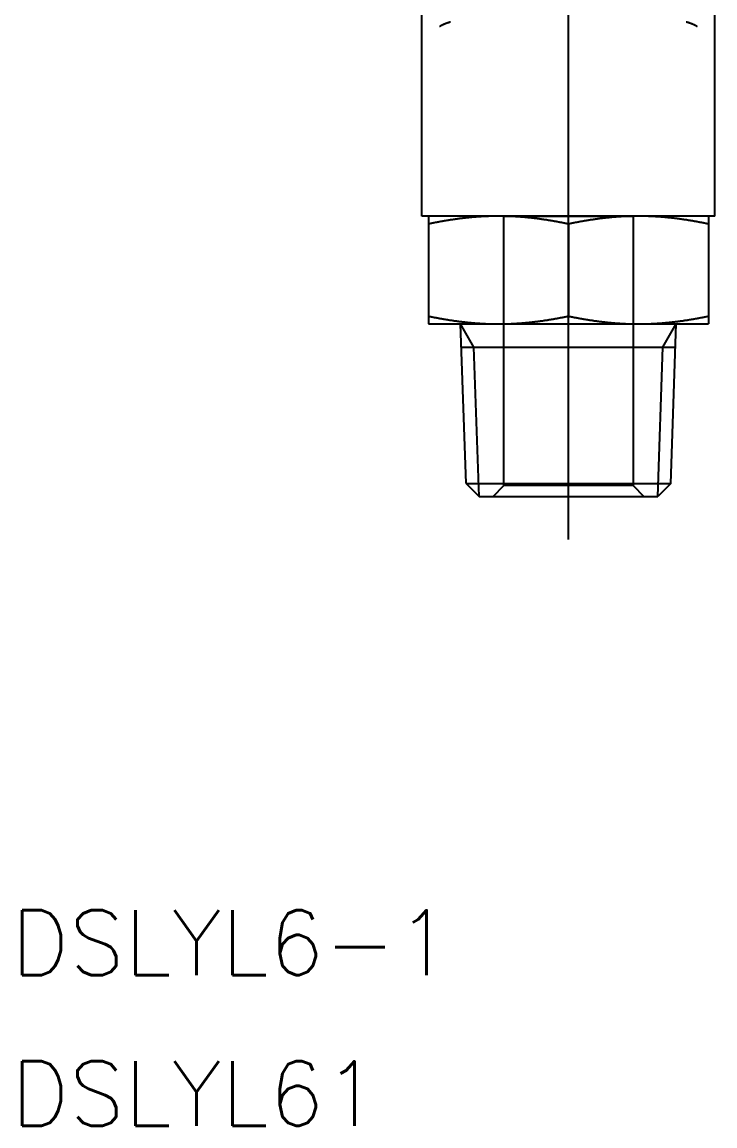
# Model space of a CAD drawing. Extents: x -85 to 13, y -60 to 48.
# Drawn here: x -85.4 to -53.3, y -59.7 to -8.5 of the extents above; entities that cross this region are included whole.
import ezdxf

# ---------------------------------------------------------------- set-up
doc = ezdxf.new("R2010")
doc.units = 0
doc.linetypes.add('CENTER', pattern=[50.8, 31.75, -6.35, 6.35, -6.35])
doc.linetypes.add('DASHED', pattern=[19.05, 12.7, -6.35])
doc.layers.get('0').update_dxf_attribs({"linetype": 'CONTINUOUS'})
doc.layers.add('CENTER', color=1, linetype='CENTER')
doc.styles.get("Standard").update_dxf_attribs({"font": 'txt.shx', "height": 3, "bigfont": 'bigfont.shx'})

msp = doc.modelspace()

# ---------------------------------------------------------------- linework, layer by layer
at = {"color": 7, "linetype": 'CONTINUOUS'}
for p, q in [((-66.871, -17.5), (-66.871, -6.606)), ((-53.271, -17.5), (-53.271, -6.606)), ((-53.271, -17.5), (-66.871, -17.5)), ((-66.571, -17.5), (-66.571, -17.866)), ((-66.571, -17.866), (-66.571, -22.134)), ((-60.071, -17.866), (-60.071, -22.134)), ((-53.571, -17.5), (-53.571, -17.866)), ((-53.571, -17.866), (-53.571, -22.134)), ((-66.571, -22.134), (-66.571, -22.5)), ((-66.571, -22.5), (-63.321, -22.5)), ((-64.817, -29.898), (-65.076, -22.5)), ((-63.321, -22.5), (-56.821, -22.5)), ((-56.821, -22.5), (-53.571, -22.5)), ((-55.324, -29.898), (-55.066, -22.5)), ((-53.571, -22.134), (-53.571, -22.5)), ((-65.038, -23.571), (-55.104, -23.571)), ((-64.817, -29.898), (-55.324, -29.898)), ((-64.817, -29.898), (-64.215, -30.5)), ((-55.324, -29.898), (-55.926, -30.5)), ((-64.215, -30.5), (-55.926, -30.5))]:
    msp.add_line(p, q, dxfattribs=at)
at = {"color": 3, "linetype": 'DASHED'}
for p, q in [((-63.071, -30), (-63.071, -17.5)), ((-63.071, -17.5), (-57.071, -17.5)), ((-57.071, -17.5), (-57.071, -30)), ((-63.571, -30.5), (-63.071, -30)), ((-57.071, -30), (-63.071, -30)), ((-57.071, -30), (-56.571, -30.5))]:
    msp.add_line(p, q, dxfattribs=at)
at = {"color": 3, "linetype": 'CONTINUOUS'}
for p, q in [((-64.457, -23.571), (-65.076, -22.5)), ((-55.685, -23.571), (-55.066, -22.5)), ((-64.215, -30.5), (-64.457, -23.571)), ((-55.926, -30.5), (-55.685, -23.571))]:
    msp.add_line(p, q, dxfattribs=at)
at = {"color": 7, "linetype": 'CONTINUOUS'}
for points in [[(-65.54, -8.498, 0), (-65.545, -8.499, 0), (-65.549, -8.5, 0), (-65.554, -8.501, 0), (-65.558, -8.502, 0), (-65.562, -8.504, 0), (-65.567, -8.505, 0), (-65.571, -8.506, 0), (-65.576, -8.507, 0), (-65.58, -8.508, 0), (-65.584, -8.509, 0), (-65.589, -8.511, 0), (-65.593, -8.512, 0), (-65.597, -8.513, 0), (-65.602, -8.514, 0), (-65.606, -8.515, 0), (-65.61, -8.517, 0), (-65.615, -8.518, 0), (-65.619, -8.519, 0), (-65.623, -8.52, 0), (-65.628, -8.522, 0), (-65.632, -8.523, 0), (-65.636, -8.524, 0), (-65.641, -8.526, 0), (-65.645, -8.527, 0), (-65.649, -8.528, 0), (-65.653, -8.53, 0), (-65.657, -8.531, 0), (-65.662, -8.532, 0), (-65.666, -8.533, 0), (-65.67, -8.535, 0), (-65.674, -8.536, 0), (-65.679, -8.538, 0), (-65.683, -8.539, 0), (-65.687, -8.54, 0), (-65.691, -8.542, 0), (-65.695, -8.543, 0), (-65.7, -8.544, 0), (-65.704, -8.546, 0), (-65.708, -8.547, 0), (-65.712, -8.549, 0), (-65.716, -8.55, 0), (-65.721, -8.552, 0), (-65.725, -8.553, 0), (-65.729, -8.555, 0), (-65.733, -8.556, 0), (-65.737, -8.557, 0), (-65.741, -8.559, 0), (-65.745, -8.56, 0), (-65.749, -8.562, 0), (-65.754, -8.563, 0), (-65.758, -8.565, 0), (-65.762, -8.566, 0), (-65.766, -8.568, 0), (-65.77, -8.57, 0), (-65.774, -8.571, 0), (-65.778, -8.573, 0), (-65.782, -8.574, 0), (-65.786, -8.576, 0), (-65.79, -8.577, 0), (-65.794, -8.579, 0), (-65.798, -8.581, 0), (-65.802, -8.582, 0), (-65.806, -8.584, 0), (-65.81, -8.585, 0), (-65.814, -8.587, 0), (-65.818, -8.589, 0), (-65.822, -8.59, 0), (-65.826, -8.592, 0), (-65.83, -8.594, 0), (-65.834, -8.595, 0), (-65.838, -8.597, 0), (-65.842, -8.599, 0), (-65.846, -8.6, 0), (-65.85, -8.602, 0), (-65.854, -8.604, 0), (-65.858, -8.605, 0), (-65.862, -8.607, 0), (-65.865, -8.609, 0), (-65.869, -8.611, 0), (-65.873, -8.612, 0), (-65.877, -8.614, 0), (-65.881, -8.616, 0), (-65.885, -8.618, 0), (-65.889, -8.619, 0), (-65.892, -8.621, 0), (-65.896, -8.623, 0), (-65.9, -8.625, 0), (-65.904, -8.627, 0), (-65.908, -8.628, 0), (-65.912, -8.63, 0), (-65.915, -8.632, 0), (-65.919, -8.634, 0), (-65.923, -8.636, 0), (-65.927, -8.638, 0), (-65.931, -8.639, 0), (-65.934, -8.641, 0), (-65.938, -8.643, 0), (-65.942, -8.645, 0), (-65.946, -8.647, 0), (-65.95, -8.649, 0), (-65.953, -8.651, 0), (-65.957, -8.653, 0), (-65.961, -8.655, 0), (-65.964, -8.657, 0), (-65.968, -8.658, 0), (-65.972, -8.66, 0), (-65.975, -8.662, 0), (-65.979, -8.664, 0), (-65.983, -8.666, 0), (-65.987, -8.668, 0), (-65.99, -8.67, 0), (-65.994, -8.672, 0), (-65.998, -8.674, 0), (-66.001, -8.676, 0), (-66.005, -8.678, 0), (-66.008, -8.68, 0), (-66.012, -8.682, 0), (-66.016, -8.684, 0), (-66.019, -8.687, 0), (-66.023, -8.689, 0), (-66.027, -8.691, 0), (-66.03, -8.693, 0), (-66.034, -8.695, 0), (-66.037, -8.697, 0), (-66.041, -8.699, 0), (-66.044, -8.701, 0), (-66.048, -8.703, 0), (-66.052, -8.705, 0)], [(-54.09, -8.705, 0), (-54.094, -8.703, 0), (-54.097, -8.701, 0), (-54.101, -8.699, 0), (-54.104, -8.697, 0), (-54.108, -8.695, 0), (-54.111, -8.693, 0), (-54.115, -8.691, 0), (-54.119, -8.689, 0), (-54.122, -8.687, 0), (-54.126, -8.684, 0), (-54.13, -8.682, 0), (-54.133, -8.68, 0), (-54.137, -8.678, 0), (-54.14, -8.676, 0), (-54.144, -8.674, 0), (-54.148, -8.672, 0), (-54.151, -8.67, 0), (-54.155, -8.668, 0), (-54.159, -8.666, 0), (-54.163, -8.664, 0), (-54.166, -8.662, 0), (-54.17, -8.66, 0), (-54.174, -8.658, 0), (-54.177, -8.657, 0), (-54.181, -8.655, 0), (-54.185, -8.653, 0), (-54.188, -8.651, 0), (-54.192, -8.649, 0), (-54.196, -8.647, 0), (-54.2, -8.645, 0), (-54.203, -8.643, 0), (-54.207, -8.641, 0), (-54.211, -8.639, 0), (-54.215, -8.638, 0), (-54.219, -8.636, 0), (-54.222, -8.634, 0), (-54.226, -8.632, 0), (-54.23, -8.63, 0), (-54.234, -8.628, 0), (-54.238, -8.627, 0), (-54.242, -8.625, 0), (-54.245, -8.623, 0), (-54.249, -8.621, 0), (-54.253, -8.619, 0), (-54.257, -8.618, 0), (-54.261, -8.616, 0), (-54.265, -8.614, 0), (-54.269, -8.612, 0), (-54.272, -8.611, 0), (-54.276, -8.609, 0), (-54.28, -8.607, 0), (-54.284, -8.605, 0), (-54.288, -8.604, 0), (-54.292, -8.602, 0), (-54.296, -8.6, 0), (-54.3, -8.599, 0), (-54.304, -8.597, 0), (-54.308, -8.595, 0), (-54.312, -8.594, 0), (-54.316, -8.592, 0), (-54.32, -8.59, 0), (-54.324, -8.589, 0), (-54.328, -8.587, 0), (-54.332, -8.585, 0), (-54.336, -8.584, 0), (-54.34, -8.582, 0), (-54.344, -8.581, 0), (-54.348, -8.579, 0), (-54.352, -8.577, 0), (-54.356, -8.576, 0), (-54.36, -8.574, 0), (-54.364, -8.573, 0), (-54.368, -8.571, 0), (-54.372, -8.57, 0), (-54.376, -8.568, 0), (-54.38, -8.566, 0), (-54.384, -8.565, 0), (-54.388, -8.563, 0), (-54.392, -8.562, 0), (-54.396, -8.56, 0), (-54.401, -8.559, 0), (-54.405, -8.557, 0), (-54.409, -8.556, 0), (-54.413, -8.555, 0), (-54.417, -8.553, 0), (-54.421, -8.552, 0), (-54.425, -8.55, 0), (-54.429, -8.549, 0), (-54.434, -8.547, 0), (-54.438, -8.546, 0), (-54.442, -8.544, 0), (-54.446, -8.543, 0), (-54.45, -8.542, 0), (-54.455, -8.54, 0), (-54.459, -8.539, 0), (-54.463, -8.538, 0), (-54.467, -8.536, 0), (-54.471, -8.535, 0), (-54.476, -8.533, 0), (-54.48, -8.532, 0), (-54.484, -8.531, 0), (-54.488, -8.53, 0), (-54.493, -8.528, 0), (-54.497, -8.527, 0), (-54.501, -8.526, 0), (-54.505, -8.524, 0), (-54.51, -8.523, 0), (-54.514, -8.522, 0), (-54.518, -8.52, 0), (-54.523, -8.519, 0), (-54.527, -8.518, 0), (-54.531, -8.517, 0), (-54.536, -8.515, 0), (-54.54, -8.514, 0), (-54.544, -8.513, 0), (-54.549, -8.512, 0), (-54.553, -8.511, 0), (-54.557, -8.509, 0), (-54.562, -8.508, 0), (-54.566, -8.507, 0), (-54.571, -8.506, 0), (-54.575, -8.505, 0), (-54.579, -8.504, 0), (-54.584, -8.502, 0), (-54.588, -8.501, 0), (-54.593, -8.5, 0), (-54.597, -8.499, 0), (-54.601, -8.498, 0)]]:
    msp.add_polyline3d(points, dxfattribs=at)
at = {"color": 7}
for points in [[(-63.321, -17.5, 0), (-63.355, -17.5, 0), (-63.389, -17.5, 0), (-63.424, -17.5, 0), (-63.458, -17.501, 0), (-63.492, -17.501, 0), (-63.526, -17.502, 0), (-63.56, -17.502, 0), (-63.594, -17.503, 0), (-63.628, -17.503, 0), (-63.662, -17.504, 0), (-63.696, -17.505, 0), (-63.73, -17.506, 0), (-63.764, -17.507, 0), (-63.797, -17.509, 0), (-63.831, -17.51, 0), (-63.865, -17.511, 0), (-63.898, -17.512, 0), (-63.932, -17.514, 0), (-63.965, -17.515, 0), (-63.999, -17.517, 0), (-64.033, -17.519, 0), (-64.066, -17.521, 0), (-64.1, -17.523, 0), (-64.133, -17.524, 0), (-64.167, -17.527, 0), (-64.2, -17.529, 0), (-64.234, -17.531, 0), (-64.267, -17.533, 0), (-64.301, -17.536, 0), (-64.334, -17.538, 0), (-64.368, -17.541, 0), (-64.401, -17.543, 0), (-64.434, -17.546, 0), (-64.468, -17.549, 0), (-64.501, -17.552, 0), (-64.535, -17.554, 0), (-64.568, -17.557, 0), (-64.602, -17.561, 0), (-64.635, -17.564, 0), (-64.668, -17.567, 0), (-64.702, -17.57, 0), (-64.736, -17.574, 0), (-64.769, -17.577, 0), (-64.803, -17.581, 0), (-64.836, -17.584, 0), (-64.87, -17.588, 0), (-64.903, -17.592, 0), (-64.937, -17.596, 0), (-64.971, -17.599, 0), (-65.004, -17.604, 0), (-65.038, -17.608, 0), (-65.072, -17.612, 0), (-65.105, -17.616, 0), (-65.139, -17.62, 0), (-65.173, -17.625, 0), (-65.207, -17.629, 0), (-65.241, -17.634, 0), (-65.275, -17.638, 0), (-65.308, -17.643, 0), (-65.343, -17.648, 0), (-65.377, -17.653, 0), (-65.411, -17.658, 0), (-65.445, -17.663, 0), (-65.479, -17.668, 0), (-65.513, -17.673, 0), (-65.547, -17.678, 0), (-65.582, -17.684, 0), (-65.616, -17.689, 0), (-65.651, -17.695, 0), (-65.685, -17.7, 0), (-65.72, -17.706, 0), (-65.754, -17.712, 0), (-65.789, -17.717, 0), (-65.824, -17.723, 0), (-65.859, -17.729, 0), (-65.894, -17.735, 0), (-65.928, -17.741, 0), (-65.963, -17.748, 0), (-65.999, -17.754, 0), (-66.034, -17.76, 0), (-66.069, -17.767, 0), (-66.104, -17.773, 0), (-66.14, -17.78, 0), (-66.175, -17.787, 0), (-66.211, -17.794, 0), (-66.246, -17.8, 0), (-66.282, -17.807, 0), (-66.318, -17.814, 0), (-66.354, -17.822, 0), (-66.39, -17.829, 0), (-66.426, -17.836, 0), (-66.462, -17.843, 0), (-66.498, -17.851, 0), (-66.534, -17.858, 0), (-66.571, -17.866, 0)], [(-60.071, -17.866, 0), (-60.107, -17.858, 0), (-60.144, -17.851, 0), (-60.18, -17.843, 0), (-60.216, -17.836, 0), (-60.252, -17.829, 0), (-60.288, -17.822, 0), (-60.324, -17.814, 0), (-60.36, -17.807, 0), (-60.395, -17.8, 0), (-60.431, -17.794, 0), (-60.467, -17.787, 0), (-60.502, -17.78, 0), (-60.537, -17.773, 0), (-60.573, -17.767, 0), (-60.608, -17.76, 0), (-60.643, -17.754, 0), (-60.678, -17.748, 0), (-60.713, -17.741, 0), (-60.748, -17.735, 0), (-60.783, -17.729, 0), (-60.818, -17.723, 0), (-60.853, -17.717, 0), (-60.887, -17.712, 0), (-60.922, -17.706, 0), (-60.956, -17.7, 0), (-60.991, -17.695, 0), (-61.025, -17.689, 0), (-61.06, -17.684, 0), (-61.094, -17.678, 0), (-61.128, -17.673, 0), (-61.163, -17.668, 0), (-61.197, -17.663, 0), (-61.231, -17.658, 0), (-61.265, -17.653, 0), (-61.299, -17.648, 0), (-61.333, -17.643, 0), (-61.367, -17.638, 0), (-61.401, -17.634, 0), (-61.435, -17.629, 0), (-61.469, -17.625, 0), (-61.503, -17.62, 0), (-61.536, -17.616, 0), (-61.57, -17.612, 0), (-61.604, -17.608, 0), (-61.638, -17.604, 0), (-61.671, -17.599, 0), (-61.705, -17.596, 0), (-61.738, -17.592, 0), (-61.772, -17.588, 0), (-61.806, -17.584, 0), (-61.839, -17.581, 0), (-61.873, -17.577, 0), (-61.906, -17.574, 0), (-61.94, -17.57, 0), (-61.973, -17.567, 0), (-62.007, -17.564, 0), (-62.04, -17.561, 0), (-62.074, -17.557, 0), (-62.107, -17.554, 0), (-62.14, -17.552, 0), (-62.174, -17.549, 0), (-62.207, -17.546, 0), (-62.241, -17.543, 0), (-62.274, -17.541, 0), (-62.308, -17.538, 0), (-62.341, -17.536, 0), (-62.374, -17.533, 0), (-62.408, -17.531, 0), (-62.441, -17.529, 0), (-62.475, -17.527, 0), (-62.508, -17.524, 0), (-62.542, -17.523, 0), (-62.575, -17.521, 0), (-62.609, -17.519, 0), (-62.643, -17.517, 0), (-62.676, -17.515, 0), (-62.71, -17.514, 0), (-62.743, -17.512, 0), (-62.777, -17.511, 0), (-62.811, -17.51, 0), (-62.844, -17.509, 0), (-62.878, -17.507, 0), (-62.912, -17.506, 0), (-62.946, -17.505, 0), (-62.98, -17.504, 0), (-63.014, -17.503, 0), (-63.048, -17.503, 0), (-63.081, -17.502, 0), (-63.116, -17.502, 0), (-63.15, -17.501, 0), (-63.184, -17.501, 0), (-63.218, -17.5, 0), (-63.252, -17.5, 0), (-63.286, -17.5, 0), (-63.321, -17.5, 0)], [(-56.821, -17.5, 0), (-56.855, -17.5, 0), (-56.889, -17.5, 0), (-56.924, -17.5, 0), (-56.958, -17.501, 0), (-56.992, -17.501, 0), (-57.026, -17.502, 0), (-57.06, -17.502, 0), (-57.094, -17.503, 0), (-57.128, -17.503, 0), (-57.162, -17.504, 0), (-57.196, -17.505, 0), (-57.23, -17.506, 0), (-57.264, -17.507, 0), (-57.297, -17.509, 0), (-57.331, -17.51, 0), (-57.365, -17.511, 0), (-57.398, -17.512, 0), (-57.432, -17.514, 0), (-57.465, -17.515, 0), (-57.499, -17.517, 0), (-57.533, -17.519, 0), (-57.566, -17.521, 0), (-57.6, -17.523, 0), (-57.633, -17.524, 0), (-57.667, -17.527, 0), (-57.7, -17.529, 0), (-57.734, -17.531, 0), (-57.767, -17.533, 0), (-57.801, -17.536, 0), (-57.834, -17.538, 0), (-57.867, -17.541, 0), (-57.901, -17.543, 0), (-57.934, -17.546, 0), (-57.968, -17.549, 0), (-58.001, -17.552, 0), (-58.035, -17.554, 0), (-58.068, -17.557, 0), (-58.102, -17.561, 0), (-58.135, -17.564, 0), (-58.169, -17.567, 0), (-58.202, -17.57, 0), (-58.236, -17.574, 0), (-58.269, -17.577, 0), (-58.303, -17.581, 0), (-58.336, -17.584, 0), (-58.37, -17.588, 0), (-58.403, -17.592, 0), (-58.437, -17.596, 0), (-58.471, -17.599, 0), (-58.504, -17.604, 0), (-58.538, -17.608, 0), (-58.572, -17.612, 0), (-58.605, -17.616, 0), (-58.639, -17.62, 0), (-58.673, -17.625, 0), (-58.707, -17.629, 0), (-58.741, -17.634, 0), (-58.775, -17.638, 0), (-58.809, -17.643, 0), (-58.843, -17.648, 0), (-58.877, -17.653, 0), (-58.911, -17.658, 0), (-58.945, -17.663, 0), (-58.979, -17.668, 0), (-59.013, -17.673, 0), (-59.047, -17.678, 0), (-59.082, -17.684, 0), (-59.116, -17.689, 0), (-59.151, -17.695, 0), (-59.185, -17.7, 0), (-59.22, -17.706, 0), (-59.254, -17.712, 0), (-59.289, -17.717, 0), (-59.324, -17.723, 0), (-59.359, -17.729, 0), (-59.394, -17.735, 0), (-59.428, -17.741, 0), (-59.464, -17.748, 0), (-59.498, -17.754, 0), (-59.534, -17.76, 0), (-59.569, -17.767, 0), (-59.604, -17.773, 0), (-59.64, -17.78, 0), (-59.675, -17.787, 0), (-59.711, -17.794, 0), (-59.746, -17.8, 0), (-59.782, -17.807, 0), (-59.818, -17.814, 0), (-59.854, -17.822, 0), (-59.89, -17.829, 0), (-59.926, -17.836, 0), (-59.962, -17.843, 0), (-59.998, -17.851, 0), (-60.034, -17.858, 0), (-60.071, -17.866, 0)], [(-53.571, -17.866, 0), (-53.607, -17.858, 0), (-53.644, -17.851, 0), (-53.68, -17.843, 0), (-53.716, -17.836, 0), (-53.752, -17.829, 0), (-53.788, -17.822, 0), (-53.824, -17.814, 0), (-53.86, -17.807, 0), (-53.895, -17.8, 0), (-53.931, -17.794, 0), (-53.967, -17.787, 0), (-54.002, -17.78, 0), (-54.037, -17.773, 0), (-54.073, -17.767, 0), (-54.108, -17.76, 0), (-54.143, -17.754, 0), (-54.178, -17.748, 0), (-54.213, -17.741, 0), (-54.248, -17.735, 0), (-54.283, -17.729, 0), (-54.318, -17.723, 0), (-54.353, -17.717, 0), (-54.387, -17.712, 0), (-54.422, -17.706, 0), (-54.456, -17.7, 0), (-54.491, -17.695, 0), (-54.525, -17.689, 0), (-54.56, -17.684, 0), (-54.594, -17.678, 0), (-54.628, -17.673, 0), (-54.663, -17.668, 0), (-54.697, -17.663, 0), (-54.731, -17.658, 0), (-54.765, -17.653, 0), (-54.799, -17.648, 0), (-54.833, -17.643, 0), (-54.867, -17.638, 0), (-54.901, -17.634, 0), (-54.935, -17.629, 0), (-54.969, -17.625, 0), (-55.003, -17.62, 0), (-55.036, -17.616, 0), (-55.07, -17.612, 0), (-55.104, -17.608, 0), (-55.138, -17.604, 0), (-55.171, -17.599, 0), (-55.205, -17.596, 0), (-55.238, -17.592, 0), (-55.272, -17.588, 0), (-55.306, -17.584, 0), (-55.339, -17.581, 0), (-55.373, -17.577, 0), (-55.406, -17.574, 0), (-55.44, -17.57, 0), (-55.473, -17.567, 0), (-55.507, -17.564, 0), (-55.54, -17.561, 0), (-55.574, -17.557, 0), (-55.607, -17.554, 0), (-55.64, -17.552, 0), (-55.674, -17.549, 0), (-55.707, -17.546, 0), (-55.741, -17.543, 0), (-55.774, -17.541, 0), (-55.808, -17.538, 0), (-55.841, -17.536, 0), (-55.874, -17.533, 0), (-55.908, -17.531, 0), (-55.941, -17.529, 0), (-55.975, -17.527, 0), (-56.008, -17.524, 0), (-56.042, -17.523, 0), (-56.075, -17.521, 0), (-56.109, -17.519, 0), (-56.143, -17.517, 0), (-56.176, -17.515, 0), (-56.21, -17.514, 0), (-56.243, -17.512, 0), (-56.277, -17.511, 0), (-56.311, -17.51, 0), (-56.344, -17.509, 0), (-56.378, -17.507, 0), (-56.412, -17.506, 0), (-56.446, -17.505, 0), (-56.48, -17.504, 0), (-56.514, -17.503, 0), (-56.548, -17.503, 0), (-56.581, -17.502, 0), (-56.616, -17.502, 0), (-56.65, -17.501, 0), (-56.684, -17.501, 0), (-56.718, -17.5, 0), (-56.752, -17.5, 0), (-56.786, -17.5, 0), (-56.821, -17.5, 0)], [(-66.571, -22.134, 0), (-66.534, -22.142, 0), (-66.498, -22.149, 0), (-66.461, -22.157, 0), (-66.425, -22.164, 0), (-66.389, -22.171, 0), (-66.353, -22.179, 0), (-66.317, -22.186, 0), (-66.281, -22.193, 0), (-66.245, -22.2, 0), (-66.209, -22.207, 0), (-66.174, -22.213, 0), (-66.138, -22.22, 0), (-66.103, -22.227, 0), (-66.067, -22.233, 0), (-66.032, -22.24, 0), (-65.997, -22.246, 0), (-65.962, -22.253, 0), (-65.926, -22.259, 0), (-65.891, -22.265, 0), (-65.856, -22.271, 0), (-65.822, -22.277, 0), (-65.787, -22.283, 0), (-65.752, -22.289, 0), (-65.717, -22.294, 0), (-65.683, -22.3, 0), (-65.648, -22.306, 0), (-65.614, -22.311, 0), (-65.579, -22.317, 0), (-65.545, -22.322, 0), (-65.51, -22.327, 0), (-65.476, -22.332, 0), (-65.442, -22.338, 0), (-65.408, -22.343, 0), (-65.374, -22.348, 0), (-65.34, -22.352, 0), (-65.305, -22.357, 0), (-65.272, -22.362, 0), (-65.238, -22.367, 0), (-65.204, -22.371, 0), (-65.17, -22.376, 0), (-65.136, -22.38, 0), (-65.102, -22.384, 0), (-65.068, -22.389, 0), (-65.035, -22.393, 0), (-65.001, -22.397, 0), (-64.967, -22.401, 0), (-64.934, -22.405, 0), (-64.9, -22.409, 0), (-64.867, -22.412, 0), (-64.833, -22.416, 0), (-64.799, -22.42, 0), (-64.766, -22.423, 0), (-64.732, -22.427, 0), (-64.699, -22.43, 0), (-64.665, -22.433, 0), (-64.632, -22.437, 0), (-64.599, -22.44, 0), (-64.565, -22.443, 0), (-64.532, -22.446, 0), (-64.498, -22.449, 0), (-64.465, -22.452, 0), (-64.431, -22.454, 0), (-64.398, -22.457, 0), (-64.365, -22.46, 0), (-64.331, -22.462, 0), (-64.298, -22.465, 0), (-64.264, -22.467, 0), (-64.231, -22.469, 0), (-64.198, -22.471, 0), (-64.164, -22.474, 0), (-64.131, -22.476, 0), (-64.097, -22.478, 0), (-64.064, -22.48, 0), (-64.031, -22.481, 0), (-63.997, -22.483, 0), (-63.964, -22.485, 0), (-63.93, -22.486, 0), (-63.896, -22.488, 0), (-63.863, -22.489, 0), (-63.829, -22.49, 0), (-63.796, -22.492, 0), (-63.762, -22.493, 0), (-63.728, -22.494, 0), (-63.694, -22.495, 0), (-63.661, -22.496, 0), (-63.627, -22.497, 0), (-63.593, -22.497, 0), (-63.559, -22.498, 0), (-63.525, -22.498, 0), (-63.491, -22.499, 0), (-63.457, -22.499, 0), (-63.423, -22.5, 0), (-63.389, -22.5, 0), (-63.355, -22.5, 0), (-63.321, -22.5, 0)], [(-63.321, -22.5, 0), (-63.287, -22.5, 0), (-63.252, -22.5, 0), (-63.218, -22.5, 0), (-63.184, -22.499, 0), (-63.15, -22.499, 0), (-63.116, -22.498, 0), (-63.082, -22.498, 0), (-63.048, -22.497, 0), (-63.015, -22.497, 0), (-62.981, -22.496, 0), (-62.947, -22.495, 0), (-62.913, -22.494, 0), (-62.88, -22.493, 0), (-62.846, -22.492, 0), (-62.812, -22.49, 0), (-62.779, -22.489, 0), (-62.745, -22.488, 0), (-62.712, -22.486, 0), (-62.678, -22.485, 0), (-62.645, -22.483, 0), (-62.611, -22.481, 0), (-62.578, -22.48, 0), (-62.544, -22.478, 0), (-62.511, -22.476, 0), (-62.477, -22.474, 0), (-62.444, -22.471, 0), (-62.41, -22.469, 0), (-62.377, -22.467, 0), (-62.344, -22.465, 0), (-62.31, -22.462, 0), (-62.277, -22.46, 0), (-62.244, -22.457, 0), (-62.21, -22.454, 0), (-62.177, -22.452, 0), (-62.143, -22.449, 0), (-62.11, -22.446, 0), (-62.077, -22.443, 0), (-62.043, -22.44, 0), (-62.01, -22.437, 0), (-61.976, -22.433, 0), (-61.943, -22.43, 0), (-61.909, -22.427, 0), (-61.876, -22.423, 0), (-61.842, -22.42, 0), (-61.809, -22.416, 0), (-61.775, -22.412, 0), (-61.742, -22.409, 0), (-61.708, -22.405, 0), (-61.674, -22.401, 0), (-61.641, -22.397, 0), (-61.607, -22.393, 0), (-61.573, -22.389, 0), (-61.539, -22.384, 0), (-61.506, -22.38, 0), (-61.472, -22.376, 0), (-61.438, -22.371, 0), (-61.404, -22.367, 0), (-61.37, -22.362, 0), (-61.336, -22.357, 0), (-61.302, -22.352, 0), (-61.268, -22.348, 0), (-61.234, -22.343, 0), (-61.2, -22.338, 0), (-61.166, -22.332, 0), (-61.131, -22.327, 0), (-61.097, -22.322, 0), (-61.062, -22.317, 0), (-61.028, -22.311, 0), (-60.994, -22.306, 0), (-60.959, -22.3, 0), (-60.924, -22.294, 0), (-60.89, -22.289, 0), (-60.855, -22.283, 0), (-60.82, -22.277, 0), (-60.785, -22.271, 0), (-60.75, -22.265, 0), (-60.715, -22.259, 0), (-60.68, -22.253, 0), (-60.645, -22.246, 0), (-60.61, -22.24, 0), (-60.574, -22.233, 0), (-60.539, -22.227, 0), (-60.504, -22.22, 0), (-60.468, -22.213, 0), (-60.432, -22.207, 0), (-60.397, -22.2, 0), (-60.361, -22.193, 0), (-60.325, -22.186, 0), (-60.289, -22.179, 0), (-60.253, -22.171, 0), (-60.217, -22.164, 0), (-60.18, -22.157, 0), (-60.144, -22.149, 0), (-60.107, -22.142, 0), (-60.071, -22.134, 0)], [(-60.071, -22.134, 0), (-60.034, -22.142, 0), (-59.998, -22.149, 0), (-59.961, -22.157, 0), (-59.925, -22.164, 0), (-59.889, -22.171, 0), (-59.853, -22.179, 0), (-59.817, -22.186, 0), (-59.781, -22.193, 0), (-59.745, -22.2, 0), (-59.709, -22.207, 0), (-59.674, -22.213, 0), (-59.638, -22.22, 0), (-59.603, -22.227, 0), (-59.567, -22.233, 0), (-59.532, -22.24, 0), (-59.497, -22.246, 0), (-59.462, -22.253, 0), (-59.426, -22.259, 0), (-59.391, -22.265, 0), (-59.356, -22.271, 0), (-59.322, -22.277, 0), (-59.287, -22.283, 0), (-59.252, -22.289, 0), (-59.217, -22.294, 0), (-59.183, -22.3, 0), (-59.148, -22.306, 0), (-59.114, -22.311, 0), (-59.079, -22.317, 0), (-59.045, -22.322, 0), (-59.011, -22.327, 0), (-58.976, -22.332, 0), (-58.942, -22.338, 0), (-58.908, -22.343, 0), (-58.874, -22.348, 0), (-58.84, -22.352, 0), (-58.806, -22.357, 0), (-58.772, -22.362, 0), (-58.738, -22.367, 0), (-58.704, -22.371, 0), (-58.67, -22.376, 0), (-58.636, -22.38, 0), (-58.602, -22.384, 0), (-58.568, -22.389, 0), (-58.535, -22.393, 0), (-58.501, -22.397, 0), (-58.467, -22.401, 0), (-58.434, -22.405, 0), (-58.4, -22.409, 0), (-58.367, -22.412, 0), (-58.333, -22.416, 0), (-58.299, -22.42, 0), (-58.266, -22.423, 0), (-58.232, -22.427, 0), (-58.199, -22.43, 0), (-58.166, -22.433, 0), (-58.132, -22.437, 0), (-58.099, -22.44, 0), (-58.065, -22.443, 0), (-58.032, -22.446, 0), (-57.998, -22.449, 0), (-57.965, -22.452, 0), (-57.931, -22.454, 0), (-57.898, -22.457, 0), (-57.865, -22.46, 0), (-57.831, -22.462, 0), (-57.798, -22.465, 0), (-57.764, -22.467, 0), (-57.731, -22.469, 0), (-57.698, -22.471, 0), (-57.664, -22.474, 0), (-57.631, -22.476, 0), (-57.597, -22.478, 0), (-57.564, -22.48, 0), (-57.531, -22.481, 0), (-57.497, -22.483, 0), (-57.464, -22.485, 0), (-57.43, -22.486, 0), (-57.396, -22.488, 0), (-57.363, -22.489, 0), (-57.329, -22.49, 0), (-57.296, -22.492, 0), (-57.262, -22.493, 0), (-57.228, -22.494, 0), (-57.194, -22.495, 0), (-57.161, -22.496, 0), (-57.127, -22.497, 0), (-57.093, -22.497, 0), (-57.059, -22.498, 0), (-57.025, -22.498, 0), (-56.991, -22.499, 0), (-56.957, -22.499, 0), (-56.923, -22.5, 0), (-56.889, -22.5, 0), (-56.855, -22.5, 0), (-56.821, -22.5, 0)], [(-56.821, -22.5, 0), (-56.787, -22.5, 0), (-56.752, -22.5, 0), (-56.718, -22.5, 0), (-56.684, -22.499, 0), (-56.65, -22.499, 0), (-56.616, -22.498, 0), (-56.582, -22.498, 0), (-56.548, -22.497, 0), (-56.515, -22.497, 0), (-56.481, -22.496, 0), (-56.447, -22.495, 0), (-56.413, -22.494, 0), (-56.38, -22.493, 0), (-56.346, -22.492, 0), (-56.312, -22.49, 0), (-56.279, -22.489, 0), (-56.245, -22.488, 0), (-56.212, -22.486, 0), (-56.178, -22.485, 0), (-56.145, -22.483, 0), (-56.111, -22.481, 0), (-56.078, -22.48, 0), (-56.044, -22.478, 0), (-56.011, -22.476, 0), (-55.977, -22.474, 0), (-55.944, -22.471, 0), (-55.91, -22.469, 0), (-55.877, -22.467, 0), (-55.844, -22.465, 0), (-55.81, -22.462, 0), (-55.777, -22.46, 0), (-55.744, -22.457, 0), (-55.71, -22.454, 0), (-55.677, -22.452, 0), (-55.643, -22.449, 0), (-55.61, -22.446, 0), (-55.577, -22.443, 0), (-55.543, -22.44, 0), (-55.51, -22.437, 0), (-55.476, -22.433, 0), (-55.443, -22.43, 0), (-55.409, -22.427, 0), (-55.376, -22.423, 0), (-55.342, -22.42, 0), (-55.309, -22.416, 0), (-55.275, -22.412, 0), (-55.242, -22.409, 0), (-55.208, -22.405, 0), (-55.174, -22.401, 0), (-55.141, -22.397, 0), (-55.107, -22.393, 0), (-55.073, -22.389, 0), (-55.039, -22.384, 0), (-55.006, -22.38, 0), (-54.972, -22.376, 0), (-54.938, -22.371, 0), (-54.904, -22.367, 0), (-54.87, -22.362, 0), (-54.836, -22.357, 0), (-54.802, -22.352, 0), (-54.768, -22.348, 0), (-54.734, -22.343, 0), (-54.7, -22.338, 0), (-54.666, -22.332, 0), (-54.631, -22.327, 0), (-54.597, -22.322, 0), (-54.562, -22.317, 0), (-54.528, -22.311, 0), (-54.494, -22.306, 0), (-54.459, -22.3, 0), (-54.424, -22.294, 0), (-54.39, -22.289, 0), (-54.355, -22.283, 0), (-54.32, -22.277, 0), (-54.285, -22.271, 0), (-54.25, -22.265, 0), (-54.215, -22.259, 0), (-54.18, -22.253, 0), (-54.145, -22.246, 0), (-54.11, -22.24, 0), (-54.074, -22.233, 0), (-54.039, -22.227, 0), (-54.004, -22.22, 0), (-53.968, -22.213, 0), (-53.932, -22.207, 0), (-53.897, -22.2, 0), (-53.861, -22.193, 0), (-53.825, -22.186, 0), (-53.789, -22.179, 0), (-53.753, -22.171, 0), (-53.717, -22.164, 0), (-53.68, -22.157, 0), (-53.644, -22.149, 0), (-53.607, -22.142, 0), (-53.571, -22.134, 0)]]:
    msp.add_polyline3d(points, dxfattribs=at)
at = {"layer": 'CENTER', "color": 1, "linetype": 'CENTER'}
msp.add_line((-60.071, -32.5), (-60.071, 16.45), dxfattribs=at)

# ---------------------------------------------------------------- texts
at = {"color": 7, "linetype": 'CONTINUOUS'}
for s, p in [('DSLYL6-1', (-85.942, -52.7)), ('DSLYL61', (-85.942, -59.7))]:
    msp.add_text(s, height=3, dxfattribs=at).set_placement(p)

doc.saveas('drawing.dxf')
